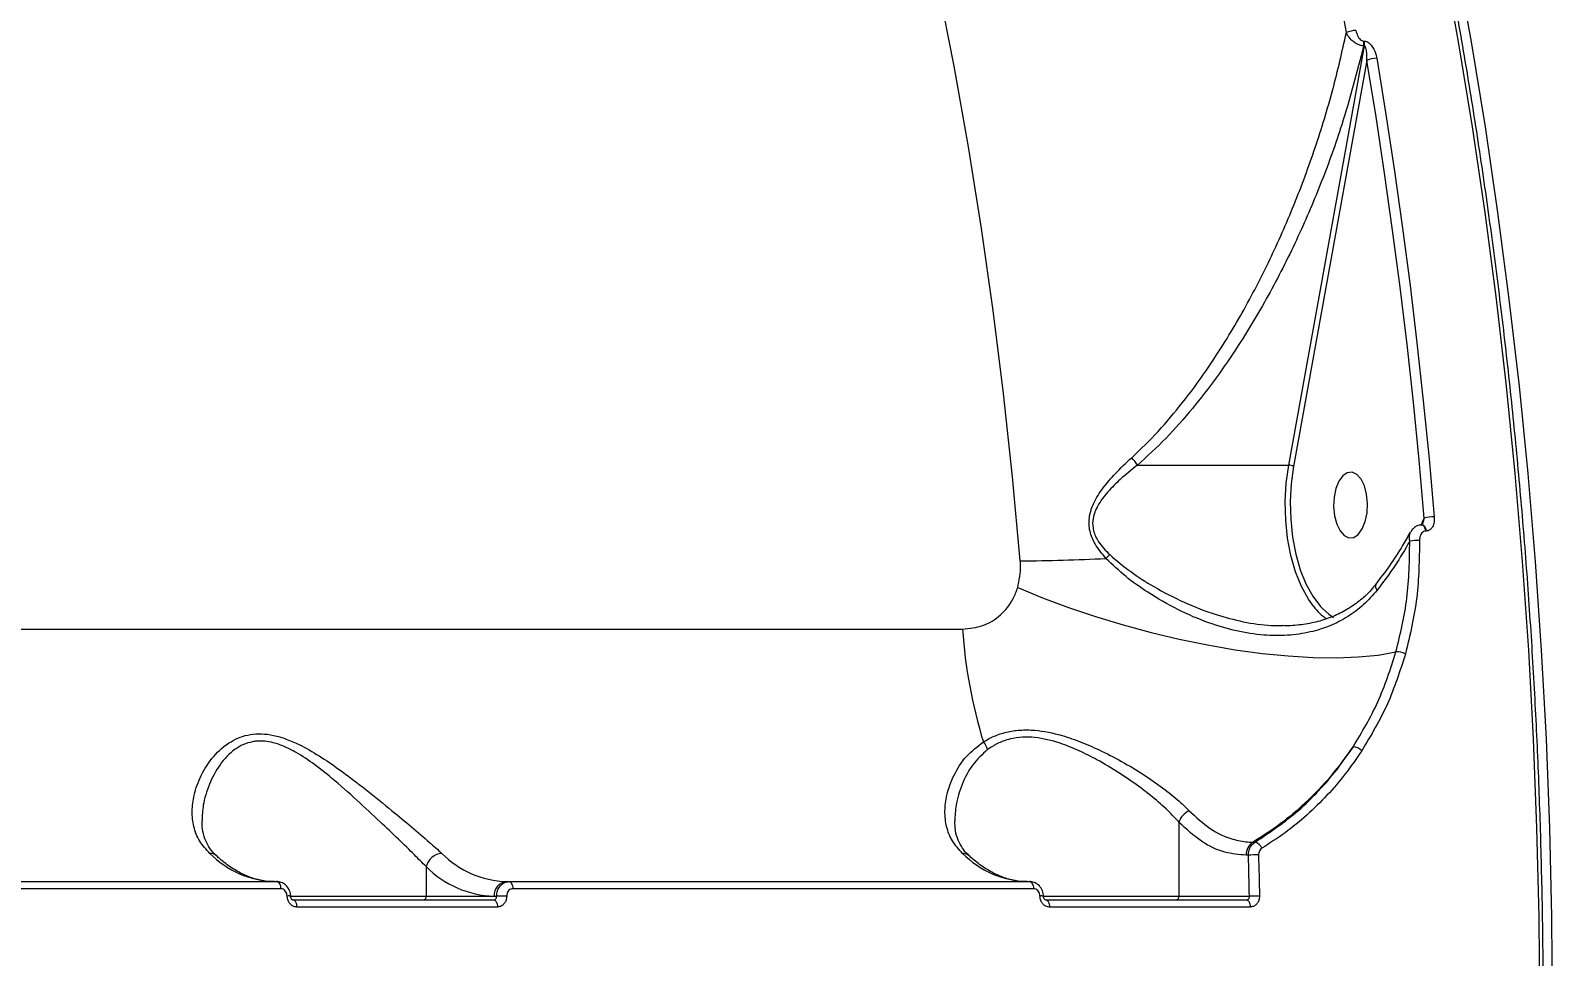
# Model space of a CAD drawing. Header units: millimetres. Extents: x -8327 to 9087, y -6583 to 5996.
# Drawn here: x 4503.7 to 4711.9, y 235.7 to 362.2 of the extents above; entities that cross this region are included whole.
import ezdxf

# ---------------------------------------------------------------- set-up
doc = ezdxf.new("R2010")
doc.units = ezdxf.units.MM
doc.layers.add('DIKOM_ОБЪЕКТ', color=7, linetype='Continuous')
doc.layers.add('DIKOM_РАЗМЕР_ОБЪЕКТА', color=7, linetype='Continuous')
doc.styles.add('style1', font='arial.ttf', dxfattribs={"width": 0.8})
doc.dimstyles.new('1-50', dxfattribs={"dimtxt": 300, "dimasz": 200, "dimexe": 100, "dimexo": 0, "dimgap": 100, "dimtad": 1, "dimtxsty": 'style1', "dimcen": 200, "dimclrd": 7, "dimclre": 7, "dimclrt": 7, "dimadec": 1, "dimazin": 2, "dimtfac": 1, "dimtmove": 0, "dimatfit": 2, "dimfxl": 0, "dimlwd": 25, "dimlwe": 18, "dimarcsym": 0})

# ---------------------------------------------------------------- blocks, each defined once
blk = doc.blocks.new('*D9')
at = {"layer": 'Defpoints', "color": 0, "transparency": 16777216}
for p in [(7087.37, 843.9), (-4957.59, 227.93), (7087.37, -4838.64)]:
    blk.add_point(p, dxfattribs=at)
at = {"layer": 'DIKOM_РАЗМЕР_ОБЪЕКТА', "color": 7, "lineweight": 18, "transparency": 16777216}
for p, q in [((7087.37, 843.9), (7087.37, -4938.64)), ((-4957.59, 227.93), (-4957.59, -4938.64))]:
    blk.add_line(p, q, dxfattribs=at)
at = {"layer": 'DIKOM_РАЗМЕР_ОБЪЕКТА', "color": 7, "lineweight": 25, "transparency": 16777216}
blk.add_line((-4757.59, -4838.64), (6887.37, -4838.64), dxfattribs=at)
at = {"layer": 'DIKOM_РАЗМЕР_ОБЪЕКТА', "color": 7, "transparency": 16777216}
for points in [[(-4757.59, -4805.31), (-4757.59, -4871.97), (-4957.59, -4838.64)], [(6887.37, -4805.31), (6887.37, -4871.97), (7087.37, -4838.64)]]:
    blk.add_solid(points, dxfattribs=at)
at = {"layer": 'DIKOM_РАЗМЕР_ОБЪЕКТА', "color": 7, "transparency": 16777216, "insert": (4098.94, -4585.47), "char_height": 300, "attachment_point": 5, "style": 'style1'}
blk.add_mtext('12040', dxfattribs=at)

msp = doc.modelspace()

# ---------------------------------------------------------------- linework, layer by layer
at = {"layer": 'DIKOM_ОБЪЕКТ', "color": 7, "linetype": 'Continuous', "lineweight": 15}
for p, q in [((4685.814, 360.781), (4685.918, 360.781)), ((4675.575, 302.845), (4685.916, 360.134)), ((4685.916, 360.134), (4685.812, 360.134)), ((4686.256, 358.129), (4676.247, 302.68)), ((4654.906, 302.845), (4675.575, 302.845)), ((4693.676, 294.644), (4694.105, 295.613)), ((4694.346, 293.832), (4694.265, 293.832)), ((4331.005, 280.431), (4631.014, 280.431)), ((4660.581, 254.03), (4660.581, 243.929)), ((4670.711, 251.326), (4670.995, 251.326)), ((4557.721, 247.979), (4557.721, 243.929)), ((4670.079, 249.542), (4669.771, 249.542)), ((4466.183, 245.929), (4537.328, 245.929)), ((4568.703, 245.929), (4569.043, 245.929)), ((4569.043, 245.929), (4640.188, 245.929)), ((4537.843, 244.969), (4466.698, 244.969)), ((4539.174, 243.929), (4557.721, 243.929)), ((4557.721, 243.929), (4566.989, 243.929)), ((4566.989, 243.929), (4567.349, 243.929)), ((4640.703, 244.969), (4569.558, 244.969)), ((4642.035, 243.929), (4660.581, 243.929)), ((4660.581, 243.929), (4670.209, 243.929)), ((4539.519, 243.428), (4566.949, 243.428)), ((4567.464, 242.463), (4540.034, 242.463)), ((4642.379, 243.428), (4669.809, 243.428)), ((4670.323, 242.463), (4642.894, 242.463))]:
    msp.add_line(p, q, dxfattribs=at)
at = {"layer": 'DIKOM_ОБЪЕКТ', "color": 7, "linetype": 'Continuous', "lineweight": 15, "flags": 128}
for points in [[(4683.451, 361.944), (4681.964, 370.208), (4680.389, 378.411), (4678.727, 386.547), (4676.977, 394.615), (4675.14, 402.61), (4673.218, 410.528), (4671.211, 418.367), (4669.121, 426.123)], [(4709.882, 228.931), (4709.776, 241.118), (4709.488, 253.294), (4709.018, 265.449), (4708.366, 277.572), (4707.534, 289.654), (4706.521, 301.683), (4705.329, 313.65), (4703.959, 325.546), (4702.412, 337.358), (4700.688, 349.079), (4698.79, 360.698), (4696.719, 372.205)], [(4698.434, 372.205), (4700.504, 360.698), (4702.402, 349.079), (4704.126, 337.358), (4705.673, 325.546), (4707.044, 313.65), (4708.236, 301.683), (4709.248, 289.654), (4710.081, 277.572), (4710.732, 265.449), (4711.202, 253.294), (4711.49, 241.118), (4711.597, 228.931)], [(4638.9, 289.776), (4637.838, 301.244), (4636.597, 312.643), (4635.177, 323.964), (4633.58, 335.195), (4631.807, 346.327), (4629.86, 357.348), (4627.741, 368.249)], [(4687.602, 358.44), (4688.856, 350.746), (4690.033, 343.005), (4691.133, 335.223), (4692.157, 327.401), (4693.102, 319.542), (4693.97, 311.649), (4694.759, 303.726), (4695.47, 295.774)], [(4694.105, 295.613), (4693.395, 303.545), (4692.608, 311.45), (4691.742, 319.324), (4690.799, 327.164), (4689.778, 334.968), (4688.681, 342.731), (4687.506, 350.453), (4686.256, 358.129)], [(4678.952, 283.567), (4678.268, 284.531), (4677.317, 286.267), (4676.513, 288.266), (4675.877, 290.48), (4675.423, 292.857), (4675.162, 295.342), (4675.1, 297.874), (4675.239, 300.395), (4675.575, 302.845)], [(4676.247, 302.68), (4675.921, 300.304), (4675.786, 297.859), (4675.846, 295.404), (4676.099, 292.995), (4676.54, 290.689), (4677.157, 288.542), (4677.935, 286.604), (4678.858, 284.921), (4679.903, 283.531), (4680.13, 283.286)], [(4686.03, 295.138), (4686.276, 296.327), (4686.338, 297.602), (4686.213, 298.86), (4685.911, 299.998), (4685.456, 300.925), (4684.885, 301.565), (4684.244, 301.867), (4683.585, 301.806), (4682.961, 301.388), (4682.424, 300.645), (4682.016, 299.638), (4681.771, 298.449), (4681.708, 297.174), (4681.833, 295.916), (4682.135, 294.778), (4682.591, 293.851), (4683.162, 293.21), (4683.803, 292.908), (4684.462, 292.969), (4685.085, 293.388), (4685.623, 294.131), (4686.03, 295.138)], [(4693.759, 294.675), (4693.897, 294.637), (4694.03, 294.522), (4694.141, 294.339), (4694.222, 294.103), (4694.265, 293.832)], [(4693.825, 294.675), (4693.833, 294.675), (4693.837, 294.675)], [(4693.837, 294.675), (4693.977, 294.637), (4694.111, 294.522), (4694.222, 294.339), (4694.303, 294.103), (4694.346, 293.832)], [(4638.547, 286.134), (4641.928, 284.728), (4645.476, 283.395), (4649.158, 282.15), (4652.935, 281.004), (4656.771, 279.969), (4660.628, 279.055), (4664.469, 278.271), (4668.254, 277.625), (4671.948, 277.123), (4675.512, 276.771), (4678.913, 276.57), (4682.116, 276.525), (4685.089, 276.634), (4687.805, 276.898), (4690.235, 277.313)], [(4687.494, 286.561), (4687.494, 286.562), (4687.504, 286.574)], [(4680.13, 283.286), (4681.045, 282.469), (4681.687, 282.045)], [(4670.209, 243.929), (4670.195, 244.63), (4670.18, 245.332), (4670.165, 246.034), (4670.149, 246.735), (4670.133, 247.437), (4670.115, 248.139), (4670.098, 248.84), (4670.079, 249.542)], [(4671.451, 249.593), (4671.469, 248.89), (4671.487, 248.187), (4671.504, 247.484), (4671.521, 246.78), (4671.537, 246.077), (4671.552, 245.374), (4671.567, 244.67), (4671.581, 243.967)], [(4537.328, 245.929), (4537.426, 245.91), (4537.52, 245.856), (4537.608, 245.768), (4537.685, 245.65), (4537.749, 245.505), (4537.798, 245.339), (4537.829, 245.158), (4537.843, 244.969)], [(4569.043, 245.929), (4569.141, 245.91), (4569.235, 245.856), (4569.323, 245.768), (4569.4, 245.65), (4569.464, 245.505), (4569.513, 245.339), (4569.544, 245.158), (4569.558, 244.969)], [(4640.188, 245.929), (4640.286, 245.91), (4640.38, 245.856), (4640.468, 245.768), (4640.545, 245.65), (4640.609, 245.505), (4640.658, 245.339), (4640.689, 245.158), (4640.703, 244.969)], [(4539.519, 243.428), (4539.618, 243.41), (4539.712, 243.356), (4539.8, 243.267), (4539.877, 243.148), (4539.941, 243.002), (4539.99, 242.835), (4540.021, 242.653), (4540.034, 242.463)], [(4566.949, 243.428), (4567.047, 243.41), (4567.142, 243.356), (4567.229, 243.267), (4567.307, 243.148), (4567.371, 243.002), (4567.419, 242.835), (4567.451, 242.653), (4567.464, 242.463)], [(4642.379, 243.428), (4642.478, 243.41), (4642.573, 243.356), (4642.66, 243.267), (4642.737, 243.148), (4642.801, 243.002), (4642.85, 242.835), (4642.881, 242.653), (4642.894, 242.463)], [(4669.809, 243.428), (4669.907, 243.41), (4670.002, 243.356), (4670.089, 243.267), (4670.167, 243.148), (4670.231, 243.002), (4670.279, 242.835), (4670.311, 242.653), (4670.323, 242.463)]]:
    msp.add_lwpolyline(points, dxfattribs=at)
at = {"layer": 'DIKOM_ОБЪЕКТ', "color": 7, "linetype": 'Continuous', "lineweight": 15}
for centre, radius, start, end in [((4684.744, 359.27), 2.97, 89.73259, 115.81857), ((4683.944, 360.464), 1.897, 349.96731, 9.61043), ((4684.046, 360.465), 1.899, 349.96028, 9.57523), ((4687.57, 355.508), 2.932, 89.36385, 116.6276), ((4647.173, 297.687), 9.295, 33.70204, 41.63496), ((4675.59, 301.46), 1.386, 61.7127, 90.62196), ((4695.426, 290.293), 5.481, 89.5417, 103.95169), ((4693.056, 287.779), 4.773, 85.32, 101.36445), ((4638.474, 517.533), 227.758, 270.1071, 273.05436), ((4626.847, 314.127), 33.793, 314.68153, 315.90666), ((4688.238, 286.282), 0.795, 159.44885, 221.9664), ((4685.561, 288.645), 8.334, 217.54001, 234.95085), ((4698.386, 284.892), 67.519, 183.78859, 197.11489), ((4690.373, 274.61), 2.707, 64.7065, 92.9274), ((4631.629, 263.111), 2.935, 17.16242, 40.63147), ((4684.233, 262.485), 1.893, 45.09121, 85.20014), ((4663.002, 253.304), 2.528, 113.81159, 163.29766), ((4671.826, 249.599), 2.056, 122.8605, 181.59228), ((4670.664, 250.066), 1.302, 18.86209, 75.30867), ((4528.198, 248.475), 1.312, 48.23253, 91.58266), ((4537.462, 259.041), 13.121, 224.85796, 267.92875), ((4560.028, 247.416), 2.375, 93.66054, 166.28356), ((4567.487, 257.698), 13.778, 224.86016, 267.92748), ((4569.178, 259.042), 13.122, 224.85935, 267.92736), ((4640.323, 259.042), 13.122, 224.8593, 267.92855), ((4631.056, 248.47), 1.316, 48.30568, 91.51919), ((4671.403, 232.607), 16.986, 89.83838, 94.46947), ((4568.858, 244.061), 1.874, 94.7393, 184.06008), ((4538.87, 241.494), 2.477, 82.2141, 93.45698), ((4557.254, 243.895), 0.468, 274.74852, 4.06914), ((4568.673, 221.017), 22.949, 89.88063, 93.30746), ((4641.729, 241.477), 2.494, 82.25149, 93.42171), ((4660.114, 243.895), 0.469, 274.74497, 4.04119), ((4671.533, 221.023), 22.944, 89.88019, 93.3079)]:
    msp.add_arc(centre, radius, start, end, dxfattribs=at)
for points, knots in [([(4710.367, 228.93), (4710.36, 230.95), (4710.34, 236.81), (4710.182, 246.505), (4709.84, 258.003), (4709.333, 269.48), (4708.664, 280.925), (4707.834, 292.33), (4706.843, 303.687), (4705.692, 314.986), (4704.382, 326.221), (4702.912, 337.382), (4701.286, 348.46), (4699.504, 359.448), (4697.567, 370.337), (4695.477, 381.119), (4693.235, 391.787), (4690.843, 402.331), (4688.302, 412.744), (4685.615, 423.018), (4682.784, 433.146), (4679.81, 443.12), (4676.697, 452.932), (4673.446, 462.575), (4670.059, 472.042), (4666.539, 481.325), (4662.889, 490.418), (4659.112, 499.314), (4655.21, 508.007), (4651.186, 516.488), (4647.042, 524.753), (4642.784, 532.796), (4638.412, 540.609), (4633.932, 548.187), (4629.344, 555.524), (4624.655, 562.615), (4619.866, 569.455), (4614.981, 576.037), (4610.005, 582.358), (4604.94, 588.413), (4599.79, 594.196), (4594.56, 599.703), (4589.253, 604.93), (4583.874, 609.874), (4578.426, 614.529), (4572.913, 618.894), (4567.34, 622.963), (4561.711, 626.734), (4556.031, 630.209), (4550.301, 633.361), (4545.683, 635.7), (4542.962, 636.877), (4542.179, 637.215)], [0, 0, 0, 0, 0.010755, 0.031188, 0.0516215, 0.072055, 0.0924886, 0.1129222, 0.1333561, 0.15379, 0.1742241, 0.1946586, 0.2150931, 0.2355279, 0.2559631, 0.2763985, 0.2968344, 0.3172704, 0.337707, 0.358144, 0.3785814, 0.3990193, 0.4194576, 0.4398965, 0.460336, 0.480776, 0.5012165, 0.5216576, 0.5420995, 0.5625418, 0.5829848, 0.6034283, 0.6238724, 0.644317, 0.6647621, 0.6852074, 0.705653, 0.7260987, 0.7465444, 0.7669897, 0.7874344, 0.807878, 0.8283206, 0.8487614, 0.8692003, 0.8896364, 0.9100693, 0.9304985, 0.9509233, 0.9713432, 0.9917581, 1, 1, 1, 1]), ([(4714.501, 362.092), (4714.164, 364.004), (4713.186, 369.548), (4711.451, 378.646), (4709.245, 389.341), (4706.887, 399.914), (4704.379, 410.357), (4702.12, 419.159), (4700.672, 424.453), (4700.153, 426.355)], [0, 0, 0, 0, 0.0864645, 0.2507431, 0.4150276, 0.5793139, 0.7436045, 0.9078977, 1, 1, 1, 1]), ([(4654.12, 303.863), (4655.347, 305.039), (4657.801, 307.392), (4661.142, 311.397), (4664.276, 315.646), (4667.697, 320.926), (4671.248, 327.233), (4674.791, 334.658), (4677.892, 342.313), (4680.089, 348.864), (4681.984, 355.408), (4682.868, 359.346), (4683.451, 361.944)], [0, 0, 0, 0, 0.0776035, 0.1552642, 0.2354709, 0.3156964, 0.4385194, 0.5613758, 0.6872848, 0.8132008, 0.8767627, 1, 1, 1, 1]), ([(4685.812, 360.134), (4685.703, 360.144), (4685.465, 360.165), (4685.041, 360.309), (4684.561, 360.577), (4684.029, 361.029), (4683.655, 361.513), (4683.498, 361.845), (4683.451, 361.944)], [0, 0, 0, 0, 0.11372594, 0.24935136, 0.42270038, 0.6135174, 0.88482107, 1, 1, 1, 1]), ([(4684.758, 362.24), (4684.825, 361.97), (4684.922, 361.576), (4685.206, 361.133), (4685.428, 360.914), (4685.638, 360.799), (4685.76, 360.786), (4685.814, 360.781)], [0, 0, 0, 0, 0.4299802, 0.6257813, 0.7881368, 0.9052703, 1, 1, 1, 1]), ([(4685.918, 360.781), (4686.004, 360.772), (4686.196, 360.752), (4686.528, 360.565), (4686.891, 360.206), (4687.309, 359.536), (4687.519, 358.906), (4687.594, 358.486), (4687.602, 358.44)], [0, 0, 0, 0, 0.0933139, 0.208751, 0.3720716, 0.5792866, 0.9536586, 1, 1, 1, 1]), ([(4685.812, 360.134), (4684.885, 356.532), (4683.287, 350.319), (4680.151, 341.629), (4676.9, 333.978), (4673.117, 326.446), (4669.314, 320.034), (4665.712, 314.764), (4662.436, 310.532), (4658.884, 306.469), (4656.232, 304.053), (4654.906, 302.845)], [0, 0, 0, 0, 0.1721628, 0.2969446, 0.4217221, 0.549577, 0.6773917, 0.7569479, 0.836485, 0.9182726, 1, 1, 1, 1]), ([(4686.256, 358.129), (4686.262, 358.485), (4686.271, 359), (4686.19, 359.612), (4686.11, 359.92), (4686.027, 360.075), (4685.961, 360.127), (4685.931, 360.132), (4685.916, 360.134)], [0, 0, 0, 0, 0.49589633, 0.7197746, 0.87028009, 0.95103836, 0.97588261, 1, 1, 1, 1]), ([(4650.61, 290.099), (4650.07, 290.738), (4649.131, 291.85), (4648.315, 293.797), (4648.228, 295.768), (4648.922, 297.802), (4650.197, 299.775), (4651.957, 301.836), (4653.35, 303.141), (4654.12, 303.863)], [0, 0, 0, 0, 0.1491242, 0.2596412, 0.3716753, 0.4987954, 0.6508303, 0.8069688, 1, 1, 1, 1]), ([(4654.906, 302.845), (4654.109, 302.202), (4652.689, 301.055), (4650.837, 299.242), (4649.506, 297.493), (4648.783, 295.773), (4648.767, 294.562), (4648.993, 293.477), (4649.637, 292.128), (4650.572, 291.171), (4651.118, 290.613)], [0, 0, 0, 0, 0.2010398, 0.3583929, 0.5149391, 0.6384977, 0.7217752, 0.7449566, 0.8512707, 1, 1, 1, 1]), ([(4695.47, 295.774), (4695.473, 295.523), (4695.478, 295.047), (4695.27, 294.453), (4694.972, 294.064), (4694.654, 293.863), (4694.439, 293.842), (4694.346, 293.832)], [0, 0, 0, 0, 0.2791566, 0.5294021, 0.7216315, 0.879396, 1, 1, 1, 1]), ([(4692.167, 293.694), (4691.836, 293.083), (4690.997, 291.538), (4689.432, 289.153), (4688.097, 287.415), (4687.458, 286.583)], [0, 0, 0, 0, 0.2543191, 0.6434921, 1, 1, 1, 1]), ([(4692.115, 292.458), (4692.081, 292.696), (4692.016, 293.14), (4692.168, 293.497), (4692.239, 293.662)], [0, 0, 0, 0, 0.5355802, 1, 1, 1, 1]), ([(4693.759, 294.653), (4693.593, 294.647), (4693.236, 294.634), (4692.76, 294.353), (4692.416, 294.026), (4692.297, 293.769), (4692.257, 293.683)], [0, 0, 0, 0, 0.25850511, 0.55446308, 0.85099433, 1, 1, 1, 1]), ([(4694.265, 293.832), (4694.212, 293.828), (4694.074, 293.816), (4693.857, 293.694), (4693.633, 293.432), (4693.469, 293.029), (4693.453, 292.702), (4693.445, 292.536)], [0, 0, 0, 0, 0.1011272, 0.2613345, 0.4607259, 0.7265533, 1, 1, 1, 1]), ([(4693.868, 294.821), (4693.863, 294.807), (4693.842, 294.744), (4693.794, 294.683), (4693.759, 294.652), (4693.773, 294.66), (4693.78, 294.664)], [0, 0, 0, 0, 0.0965123, 0.4273264, 0.71258, 1, 1, 1, 1]), ([(4693.866, 294.822), (4693.908, 294.921), (4694.018, 295.179), (4694.072, 295.448), (4694.105, 295.613)], [0, 0, 0, 0, 0.3856775, 1, 1, 1, 1]), ([(4692.115, 292.458), (4691.463, 291.329), (4690.15, 289.059), (4688.484, 286.857), (4687.647, 285.75)], [0, 0, 0, 0, 0.4974175, 1, 1, 1, 1]), ([(4690.235, 277.313), (4690.821, 279.744), (4692.006, 284.668), (4692.079, 289.84), (4692.115, 292.458)], [0, 0, 0, 0, 0.4938149, 1, 1, 1, 1]), ([(4693.445, 292.536), (4693.412, 289.926), (4693.343, 284.641), (4692.139, 279.605), (4691.53, 277.057)], [0, 0, 0, 0, 0.493873, 1, 1, 1, 1]), ([(4638.547, 286.134), (4638.75, 287.115), (4638.973, 288.198), (4638.925, 289.44), (4638.908, 289.662), (4638.9, 289.776)], [0, 0, 0, 0, 0.82175333, 0.90786126, 1, 1, 1, 1]), ([(4687.647, 285.75), (4687.053, 285.069), (4685.849, 283.686), (4683.654, 282.071), (4681.204, 280.814), (4678.445, 279.949), (4675.412, 279.517), (4672.028, 279.557), (4668.413, 280.122), (4664.471, 281.281), (4660.38, 283.039), (4656.601, 285.22), (4653.279, 287.552), (4651.504, 289.246), (4650.61, 290.099)], [0, 0, 0, 0, 0.0667252, 0.135251, 0.2049109, 0.2761779, 0.3547334, 0.4350115, 0.5258146, 0.618566, 0.7247458, 0.8332663, 0.916028, 1, 1, 1, 1]), ([(4651.118, 290.613), (4652.055, 289.815), (4653.943, 288.205), (4657.375, 286.054), (4661.268, 284.032), (4665.388, 282.425), (4669.387, 281.388), (4672.452, 280.9), (4674.23, 280.931), (4674.754, 280.94)], [0, 0, 0, 0, 0.1394893, 0.2812605, 0.4570063, 0.6360747, 0.7850363, 0.936742, 1, 1, 1, 1]), ([(4631.014, 280.431), (4631.962, 280.528), (4633.839, 280.72), (4636.257, 282.236), (4637.832, 284.16), (4638.359, 285.615), (4638.547, 286.134)], [0, 0, 0, 0, 0.2885725, 0.57163, 0.8470436, 1, 1, 1, 1]), ([(4687.478, 286.598), (4687.276, 286.334), (4686.657, 285.52), (4685.402, 284.379), (4683.738, 283.174), (4681.862, 282.214), (4679.809, 281.485), (4677.59, 281.048), (4675.887, 280.862), (4674.921, 280.903), (4674.758, 280.91)], [0, 0, 0, 0, 0.0667375, 0.205437, 0.3488488, 0.4965884, 0.6490831, 0.8061943, 0.9672571, 1, 1, 1, 1]), ([(4684.392, 264.371), (4685.585, 266.363), (4688, 270.392), (4689.484, 274.988), (4690.235, 277.313)], [0, 0, 0, 0, 0.4941631, 1, 1, 1, 1]), ([(4691.53, 277.057), (4690.784, 274.734), (4689.275, 270.035), (4686.814, 265.912), (4685.57, 263.826)], [0, 0, 0, 0, 0.4941707, 1, 1, 1, 1]), ([(4633.856, 265.022), (4634.328, 265.292), (4635.281, 265.837), (4636.966, 266.395), (4638.845, 266.688), (4641.388, 266.657), (4644.288, 266.056), (4647.352, 264.976), (4650.232, 263.698), (4653.201, 262.13), (4656.108, 260.354), (4658.712, 258.524), (4660.659, 256.938), (4661.619, 255.979), (4661.982, 255.617)], [0, 0, 0, 0, 0.0603697, 0.1220492, 0.1825884, 0.2452012, 0.3548674, 0.4358124, 0.5191037, 0.6213424, 0.7266006, 0.8297205, 0.935583, 1, 1, 1, 1]), ([(4528.161, 249.786), (4527.66, 250.331), (4526.641, 251.44), (4525.898, 253.413), (4525.663, 255.542), (4525.964, 257.91), (4526.883, 260.488), (4528.526, 263.058), (4530.783, 265.102), (4533.17, 266.048), (4535.228, 266.178), (4536.893, 265.962), (4538.632, 265.441), (4540.723, 264.525), (4543.124, 263.14), (4546.17, 261.058), (4549.527, 258.492), (4552.859, 255.791), (4555.77, 253.365), (4558.109, 251.377), (4559.323, 250.285), (4559.877, 249.786)], [0, 0, 0, 0, 0.0545834, 0.1110309, 0.1659473, 0.2220126, 0.2890726, 0.357961, 0.4226744, 0.4774049, 0.5047511, 0.5331007, 0.5623552, 0.5923811, 0.6398884, 0.6885835, 0.759284, 0.832061, 0.8901595, 0.949867, 1, 1, 1, 1]), ([(4557.721, 247.979), (4557.203, 248.503), (4556.082, 249.639), (4553.934, 251.72), (4551.304, 254.233), (4548.258, 257.078), (4545.245, 259.752), (4542.462, 261.967), (4540.318, 263.418), (4538.408, 264.403), (4536.577, 265.057), (4535.055, 265.201), (4533.716, 265.01), (4532.7, 264.684), (4531.081, 263.738), (4529.392, 261.902), (4527.989, 259.223), (4527.205, 256.597), (4527.127, 254.957), (4527.094, 254.259)], [0, 0, 0, 0, 0.0614319, 0.133143, 0.2068027, 0.2939294, 0.383351, 0.4406181, 0.4990528, 0.5330383, 0.5679406, 0.6178994, 0.631205, 0.6623759, 0.6945842, 0.7715355, 0.8535155, 0.9377482, 1, 1, 1, 1]), ([(4631.021, 249.786), (4630.514, 250.341), (4629.499, 251.453), (4628.753, 253.43), (4628.524, 255.551), (4628.827, 257.931), (4629.755, 260.497), (4631.347, 263.092), (4633.039, 264.394), (4633.856, 265.022)], [0, 0, 0, 0, 0.1316599, 0.2634905, 0.3951406, 0.5268776, 0.6882981, 0.8495374, 1, 1, 1, 1]), ([(4660.581, 254.03), (4660.239, 254.41), (4659.348, 255.399), (4657.527, 257.06), (4655.117, 258.96), (4652.383, 260.84), (4649.64, 262.479), (4646.93, 263.849), (4644.093, 265), (4641.436, 265.646), (4639.16, 265.713), (4637.991, 265.541), (4636.852, 265.248), (4635.738, 264.832), (4634.872, 264.264), (4634.433, 263.977)], [0, 0, 0, 0, 0.0653927, 0.1703668, 0.2779439, 0.3818107, 0.488414, 0.5695643, 0.6527955, 0.7604232, 0.8151655, 0.8718878, 0.8800453, 0.9391999, 1, 1, 1, 1]), ([(4634.433, 263.977), (4633.711, 263.313), (4632.194, 261.917), (4630.848, 259.206), (4630.059, 256.569), (4629.984, 254.923), (4629.952, 254.208)], [0, 0, 0, 0, 0.2469104, 0.5188428, 0.7911481, 1, 1, 1, 1]), ([(4684.392, 264.371), (4683.393, 263), (4681.385, 260.24), (4677.998, 256.749), (4674.448, 253.716), (4671.961, 252.125), (4670.711, 251.326)], [0, 0, 0, 0, 0.2598512, 0.522842, 0.7602239, 1, 1, 1, 1]), ([(4670.995, 251.326), (4673.019, 252.687), (4676.085, 254.748), (4679.683, 258.295), (4682.206, 261.193), (4683.67, 263.322), (4684.392, 264.371)], [0, 0, 0, 0, 0.3951744, 0.5986692, 0.8021696, 1, 1, 1, 1]), ([(4685.57, 263.826), (4684.832, 262.753), (4683.359, 260.609), (4680.841, 257.692), (4678.094, 255), (4675.122, 252.554), (4672.972, 251.176), (4671.896, 250.487)], [0, 0, 0, 0, 0.197835, 0.3954969, 0.5931671, 0.7965823, 1, 1, 1, 1]), ([(4529.102, 249.459), (4528.987, 249.557), (4528.541, 249.933), (4527.99, 250.704), (4527.432, 251.811), (4527.115, 252.998), (4527.107, 253.873), (4527.104, 254.256)], [0, 0, 0, 0, 0.0752297, 0.2906239, 0.5342392, 0.7957321, 1, 1, 1, 1]), ([(4631.954, 249.457), (4631.888, 249.51), (4631.485, 249.835), (4630.961, 250.542), (4630.363, 251.62), (4630.001, 252.84), (4629.967, 253.769), (4629.951, 254.217)], [0, 0, 0, 0, 0.0416983, 0.2553885, 0.4971341, 0.757547, 1, 1, 1, 1]), ([(4661.982, 255.617), (4662.916, 254.749), (4664.811, 252.987), (4667.541, 251.751), (4669.53, 251.355), (4670.462, 251.332), (4670.711, 251.326)], [0, 0, 0, 0, 0.3414988, 0.6929992, 0.9180091, 1, 1, 1, 1]), ([(4669.771, 249.542), (4668.793, 249.629), (4666.726, 249.813), (4663.598, 251.272), (4661.596, 253.102), (4660.581, 254.03)], [0, 0, 0, 0, 0.3069782, 0.6484715, 1, 1, 1, 1]), ([(4670.079, 249.542), (4670.08, 249.601), (4670.083, 249.885), (4670.194, 250.384), (4670.509, 250.962), (4670.833, 251.204), (4670.995, 251.326)], [0, 0, 0, 0, 0.0819011, 0.3880562, 0.6939536, 1, 1, 1, 1]), ([(4671.896, 250.487), (4671.816, 250.426), (4671.656, 250.305), (4671.503, 250.015), (4671.45, 249.765), (4671.451, 249.623), (4671.451, 249.593)], [0, 0, 0, 0, 0.3057306, 0.6116121, 0.9180343, 1, 1, 1, 1]), ([(4536.988, 245.929), (4536.718, 245.936), (4535.883, 245.958), (4534.485, 246.221), (4532.8, 246.84), (4531.144, 247.77), (4529.906, 248.7), (4529.227, 249.313), (4529.075, 249.45)], [0, 0, 0, 0, 0.1027311, 0.3181931, 0.5309224, 0.7384647, 0.9415003, 1, 1, 1, 1]), ([(4639.848, 245.929), (4639.579, 245.936), (4638.743, 245.958), (4637.345, 246.221), (4635.66, 246.84), (4634.004, 247.77), (4632.766, 248.7), (4632.087, 249.313), (4631.935, 249.45)], [0, 0, 0, 0, 0.10273102, 0.31819303, 0.53092221, 0.73847611, 0.94150577, 1, 1, 1, 1]), ([(4539.191, 243.948), (4539.194, 244.006), (4539.208, 244.32), (4539.014, 244.889), (4538.563, 245.499), (4537.949, 245.846), (4537.457, 245.972), (4537.204, 245.911), (4537.16, 245.901)], [0, 0, 0, 0, 0.0539328, 0.2917011, 0.5387741, 0.7514254, 0.957261, 1, 1, 1, 1]), ([(4567.349, 243.929), (4567.356, 244.076), (4567.374, 244.448), (4567.574, 245.011), (4567.956, 245.518), (4568.466, 245.862), (4568.851, 245.906), (4569.043, 245.929)], [0, 0, 0, 0, 0.1417221, 0.3563922, 0.5709517, 0.785439, 1, 1, 1, 1]), ([(4642.051, 243.948), (4642.054, 244.006), (4642.068, 244.32), (4641.874, 244.889), (4641.423, 245.499), (4640.809, 245.846), (4640.317, 245.972), (4640.064, 245.911), (4640.02, 245.901)], [0, 0, 0, 0, 0.05393171, 0.29168708, 0.53876777, 0.75148772, 0.95732971, 1, 1, 1, 1]), ([(4538.72, 243.967), (4538.708, 244.079), (4538.685, 244.305), (4538.531, 244.605), (4538.309, 244.832), (4538.065, 244.952), (4537.906, 244.964), (4537.843, 244.969)], [0, 0, 0, 0, 0.2151468, 0.4301691, 0.6449518, 0.8594035, 1, 1, 1, 1]), ([(4540.034, 242.463), (4539.939, 242.47), (4539.7, 242.489), (4539.336, 242.669), (4539.003, 243.009), (4538.773, 243.459), (4538.738, 243.798), (4538.72, 243.967)], [0, 0, 0, 0, 0.1406885, 0.3550923, 0.5698738, 0.7848993, 1, 1, 1, 1]), ([(4539.493, 243.442), (4539.476, 243.441), (4539.447, 243.44), (4539.346, 243.527), (4539.268, 243.649), (4539.216, 243.803), (4539.2, 243.952), (4539.209, 244.038), (4539.213, 244.069)], [0, 0, 0, 0, 0.2755717, 0.4589674, 0.6094637, 0.7621997, 0.9132951, 1, 1, 1, 1]), ([(4566.949, 243.428), (4566.997, 243.434), (4567.092, 243.445), (4567.216, 243.531), (4567.306, 243.658), (4567.349, 243.799), (4567.349, 243.892), (4567.349, 243.929)], [0, 0, 0, 0, 0.2138955, 0.4280812, 0.6428038, 0.8578934, 1, 1, 1, 1]), ([(4568.721, 243.967), (4568.717, 243.856), (4568.707, 243.576), (4568.56, 243.153), (4568.277, 242.772), (4567.896, 242.513), (4567.608, 242.48), (4567.464, 242.463)], [0, 0, 0, 0, 0.1418401, 0.3567195, 0.5713453, 0.7856869, 1, 1, 1, 1]), ([(4569.558, 244.969), (4569.462, 244.958), (4569.27, 244.936), (4569.016, 244.763), (4568.828, 244.509), (4568.73, 244.227), (4568.724, 244.041), (4568.721, 243.967)], [0, 0, 0, 0, 0.21417711, 0.42855606, 0.64313544, 0.85807892, 1, 1, 1, 1]), ([(4641.58, 243.967), (4641.568, 244.079), (4641.545, 244.305), (4641.391, 244.605), (4641.169, 244.832), (4640.925, 244.952), (4640.766, 244.964), (4640.703, 244.969)], [0, 0, 0, 0, 0.21515278, 0.43016441, 0.64498058, 0.85943823, 1, 1, 1, 1]), ([(4642.894, 242.463), (4642.8, 242.47), (4642.561, 242.489), (4642.196, 242.669), (4641.863, 243.009), (4641.633, 243.459), (4641.598, 243.798), (4641.58, 243.967)], [0, 0, 0, 0, 0.1406064, 0.3550985, 0.569887, 0.7848758, 1, 1, 1, 1]), ([(4642.353, 243.442), (4642.336, 243.441), (4642.308, 243.44), (4642.206, 243.527), (4642.129, 243.649), (4642.076, 243.803), (4642.06, 243.952), (4642.07, 244.038), (4642.073, 244.069)], [0, 0, 0, 0, 0.2755675, 0.4590469, 0.609453, 0.7622501, 0.9133192, 1, 1, 1, 1]), ([(4669.809, 243.428), (4669.857, 243.434), (4669.952, 243.445), (4670.076, 243.531), (4670.166, 243.658), (4670.21, 243.799), (4670.209, 243.892), (4670.209, 243.929)], [0, 0, 0, 0, 0.2141229, 0.4282069, 0.6427425, 0.8578879, 1, 1, 1, 1]), ([(4671.581, 243.967), (4671.577, 243.856), (4671.566, 243.576), (4671.42, 243.153), (4671.137, 242.772), (4670.756, 242.513), (4670.468, 242.48), (4670.323, 242.463)], [0, 0, 0, 0, 0.1418477, 0.356727, 0.5712964, 0.785713, 1, 1, 1, 1])]:
    msp.add_open_spline(points, degree=3, knots=knots, dxfattribs=at)

# ---------------------------------------------------------------- dimensions: what is measured, and where the dimension line sits
at = {"layer": 'DIKOM_РАЗМЕР_ОБЪЕКТА'}
dim = msp.add_linear_dim(base=(7087.366, -4838.641), p1=(-4957.594, 227.929), p2=(7087.366, 843.902), text='12040', dimstyle='1-50', dxfattribs=at)
dim.commit()
dim.dimension.update_dxf_attribs({"geometry": '*D9', "text_midpoint": (4098.945, -4838.641), "dimtype": 160})

doc.saveas('drawing.dxf')
